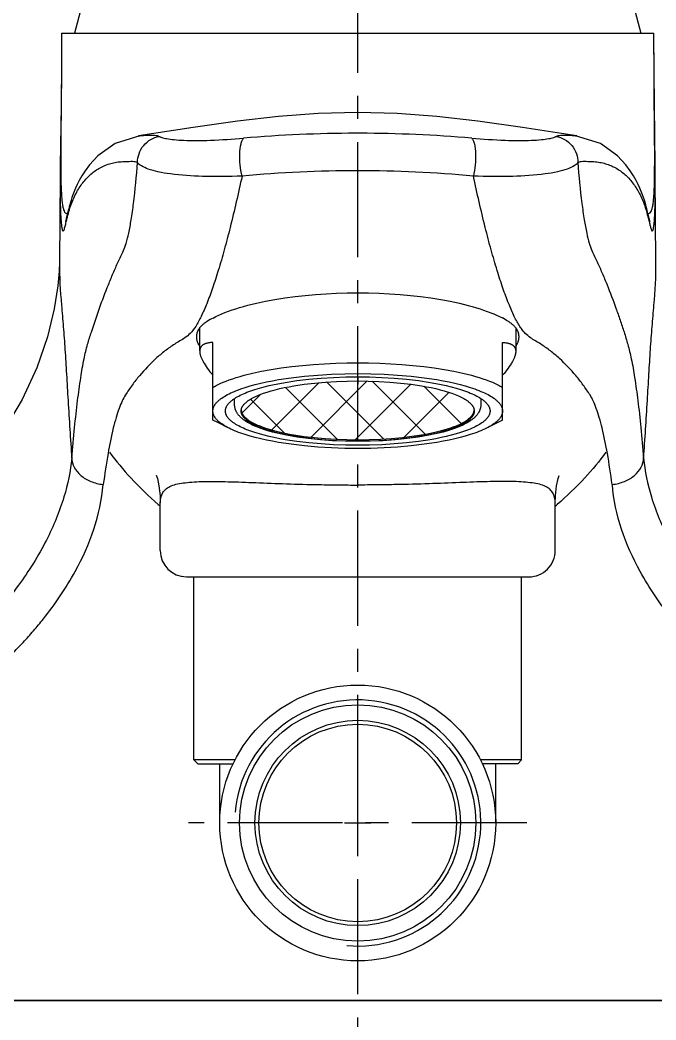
# Model space of a CAD drawing. Extents: x 7586 to 8180, y -5808 to -5388.
# Drawn here: x 7975 to 8023.3, y -5635.5 to -5559.5 of the extents above; entities that cross this region are included whole.
import ezdxf

# ---------------------------------------------------------------- set-up
doc = ezdxf.new("R2010")
doc.units = 0
doc.header["$LTSCALE"] = 7
doc.header["$MEASUREMENT"] = 0
doc.linetypes.add('CENTER', pattern=[2, 1.25, -0.25, 0.25, -0.25])
doc.layers.get('0').update_dxf_attribs({"color": 2, "linetype": 'CONTINUOUS'})
for name, color, linetype in [('08_ALL_FEATURES', 7, 'CONTINUOUS'), ('CL', 1, 'CENTER'), ('D', 2, 'CONTINUOUS'), ('DIM', 2, 'CONTINUOUS'), ('DWG', 7, 'CONTINUOUS'), ('DWG2', 2, 'CONTINUOUS'), ('Make2D 표시선', 7, 'CONTINUOUS')]:
    doc.layers.add(name, color=color, linetype=linetype)

msp = doc.modelspace()

# ---------------------------------------------------------------- linework, layer by layer
at = {"color": 7, "linetype": 'Continuous'}
msp.add_line((7960.099, -5633.99), (8068.633, -5633.99), dxfattribs=at)
at = {"layer": '08_ALL_FEATURES', "color": 7, "linetype": 'Continuous'}
for p, q in [((7978.098, -5560.49), (8023.098, -5560.49)), ((8023.189, -5570.547), (8023.128, -5565.977)), ((7985.117, -5568.111), (7983.96, -5568.297)), ((7983.96, -5568.297), (7984.056, -5568.282)), ((8019.028, -5568.883), (8017.14, -5568.282)), ((8017.14, -5568.282), (8017.236, -5568.297)), ((7978.007, -5570.543), (7978.001, -5571.34)), ((8023.196, -5571.358), (8023.189, -5570.547)), ((7978, -5571.357), (7977.946, -5577.893)), ((7978.001, -5571.34), (7978, -5571.358)), ((8023.143, -5571.359), (8023.143, -5571.334)), ((8023.25, -5577.897), (8023.196, -5571.356)), ((8022.638, -5574.193), (8022.58, -5573.955)), ((8022.732, -5574.578), (8022.638, -5574.193)), ((8074.541, -5633.99), (7926.655, -5633.99))]:
    msp.add_line(p, q, dxfattribs=at)
for points in [[(7978.098, -5560.49), (7978.093, -5563.426), (7978.069, -5565.975), (7978.007, -5570.543)], [(8023.128, -5565.977), (8023.104, -5563.427), (8023.098, -5560.49)], [(8000.598, -5566.522), (7997.597, -5566.604), (7994.58, -5566.834), (7991.478, -5567.186), (7988.093, -5567.654), (7985.117, -5568.111)], [(8017.236, -5568.297), (8016.079, -5568.111), (8013.103, -5567.654), (8009.718, -5567.186), (8006.616, -5566.834), (8003.599, -5566.604), (8000.598, -5566.522)], [(7984.056, -5568.282), (7982.169, -5568.884), (7980.861, -5569.813), (7980.24, -5570.488), (7979.898, -5570.95), (7979.65, -5571.338), (7979.453, -5571.681), (7979.293, -5571.997), (7979.166, -5572.276), (7979.06, -5572.531), (7978.971, -5572.766), (7978.895, -5572.983), (7978.83, -5573.183), (7978.776, -5573.364), (7978.728, -5573.531), (7978.687, -5573.683), (7978.65, -5573.824), (7978.617, -5573.955), (7978.586, -5574.078), (7978.464, -5574.578)], [(8022.58, -5573.955), (8022.546, -5573.824), (8022.509, -5573.684), (8022.468, -5573.531), (8022.421, -5573.364), (8022.366, -5573.183), (8022.301, -5572.983), (8022.225, -5572.766), (8022.136, -5572.531), (8022.03, -5572.276), (8021.903, -5571.998), (8021.743, -5571.681), (8021.547, -5571.338), (8021.298, -5570.95), (8020.957, -5570.488), (8020.335, -5569.813), (8019.028, -5568.883)], [(7978.464, -5574.578), (7978.448, -5574.642), (7978.434, -5574.696), (7978.421, -5574.741), (7978.408, -5574.783), (7978.407, -5574.787)], [(8022.787, -5574.78), (8022.789, -5574.787), (8022.788, -5574.783), (8022.776, -5574.741), (8022.763, -5574.696), (8022.748, -5574.642), (8022.732, -5574.578)], [(7977.946, -5577.897), (7977.922, -5578.581), (7977.825, -5579.689), (7977.549, -5581.435), (7977.033, -5583.567), (7976.225, -5585.923), (7975.117, -5588.326), (7973.745, -5590.623), (7972.296, -5592.554)]]:
    msp.add_lwpolyline(points, dxfattribs=at)
for centre, radius, start, end in [((8000.588, -5669.255), 101.159, 90.09657, 94.907), ((8000.596, -5659.124), 91.028, 89.88445, 90.11555), ((8000.613, -5669.155), 101.059, 85.09061, 89.90581), ((8000.614, -5665.964), 95.021, 90.00959, 95.31389), ((8000.638, -5664.769), 93.825, 84.6523, 90.02427), ((8030.326, -5570.565), 52.279, 180.59686, 181.47057), ((7977.781, -5570.707), 45.367, 358.56496, 359.17681), ((7958.614, -5570.412), 64.536, 359.18136, 359.4942)]:
    msp.add_arc(centre, radius, start, end, dxfattribs=at)
for points, knots in [([(7978.098, -5560.49), (7978.099, -5561.484), (7978.1, -5563.43), (7978.075, -5566.24), (7978.048, -5568.785), (7978.042, -5570.38), (7978.05, -5571.11)], [0, 0, 0, 0, 0.280799, 0.549615, 0.793784, 1, 1, 1, 1]), ([(8023.147, -5570.981), (8023.162, -5569.4), (8023.108, -5565.903), (8023.097, -5562.406), (8023.098, -5560.49)], [0, 0, 0, 0, 0.452243, 1, 1, 1, 1]), ([(7983.879, -5570.313), (7983.878, -5570.088), (7983.957, -5569.618), (7984.311, -5568.992), (7984.862, -5568.53), (7985.309, -5568.369), (7985.53, -5568.329)], [0, 0, 0, 0, 0.242345, 0.500518, 0.758377, 1, 1, 1, 1]), ([(7984.056, -5568.282), (7984.174, -5568.266), (7984.417, -5568.241), (7984.789, -5568.229), (7985.106, -5568.244), (7985.357, -5568.258), (7985.483, -5568.293), (7985.53, -5568.329)], [0, 0, 0, 0, 0.241296, 0.490636, 0.749198, 0.88035, 1, 1, 1, 1]), ([(7985.53, -5568.329), (7985.55, -5568.346), (7985.612, -5568.378), (7985.795, -5568.444), (7986.146, -5568.521), (7986.709, -5568.594), (7987.458, -5568.64), (7988.38, -5568.653), (7989.893, -5568.62), (7991.094, -5568.536), (7991.935, -5568.467)], [0, 0, 0, 0, 0.012525, 0.031747, 0.090794, 0.17886, 0.295933, 0.439866, 0.607686, 1, 1, 1, 1]), ([(7991.814, -5571.352), (7991.746, -5571.074), (7991.656, -5570.501), (7991.629, -5569.68), (7991.692, -5569.05), (7991.81, -5568.662), (7991.889, -5568.518), (7991.935, -5568.467)], [0, 0, 0, 0, 0.291277, 0.587469, 0.836215, 0.929981, 1, 1, 1, 1]), ([(8009.262, -5568.467), (8010.102, -5568.537), (8011.303, -5568.62), (8012.816, -5568.653), (8013.738, -5568.64), (8014.487, -5568.594), (8015.05, -5568.521), (8015.401, -5568.444), (8015.585, -5568.378), (8015.646, -5568.347), (8015.667, -5568.329)], [0, 0, 0, 0, 0.392286, 0.560114, 0.704047, 0.821129, 0.909195, 0.968257, 0.987515, 1, 1, 1, 1]), ([(8009.262, -5568.467), (8009.308, -5568.518), (8009.386, -5568.662), (8009.504, -5569.05), (8009.567, -5569.679), (8009.54, -5570.501), (8009.45, -5571.073), (8009.382, -5571.352)], [0, 0, 0, 0, 0.069994, 0.163687, 0.412321, 0.708582, 1, 1, 1, 1]), ([(8015.667, -5568.329), (8015.714, -5568.293), (8015.84, -5568.258), (8016.09, -5568.244), (8016.408, -5568.229), (8016.779, -5568.241), (8017.022, -5568.266), (8017.14, -5568.282)], [0, 0, 0, 0, 0.119649, 0.2508, 0.509362, 0.758703, 1, 1, 1, 1]), ([(8015.667, -5568.329), (8015.888, -5568.369), (8016.334, -5568.53), (8016.886, -5568.992), (8017.24, -5569.618), (8017.318, -5570.088), (8017.317, -5570.313)], [0, 0, 0, 0, 0.241623, 0.499481, 0.757655, 1, 1, 1, 1]), ([(7978.518, -5574.6), (7978.61, -5574.229), (7978.796, -5573.52), (7979.23, -5572.56), (7979.768, -5571.759), (7980.393, -5571.108), (7981.004, -5570.708), (7981.534, -5570.482), (7981.956, -5570.352), (7982.403, -5570.264), (7982.792, -5570.243), (7983.113, -5570.234), (7983.363, -5570.221), (7983.623, -5570.228), (7983.796, -5570.276), (7983.879, -5570.313)], [0, 0, 0, 0, 0.148845, 0.284933, 0.408348, 0.523204, 0.63424, 0.690152, 0.747268, 0.806053, 0.867136, 0.898807, 0.931271, 0.964561, 1, 1, 1, 1]), ([(7978.883, -5592.775), (7978.949, -5591.996), (7979.082, -5590.537), (7979.308, -5588.499), (7979.544, -5586.762), (7979.787, -5585.331), (7980.06, -5584.175), (7980.47, -5582.896), (7980.974, -5581.382), (7981.544, -5579.896), (7981.965, -5578.869), (7982.218, -5578.292), (7982.409, -5577.865), (7982.608, -5577.44), (7982.832, -5576.981), (7983.041, -5576.394), (7983.232, -5575.609), (7983.416, -5574.597), (7983.667, -5572.809), (7983.801, -5571.353), (7983.879, -5570.313)], [0, 0, 0, 0, 0.101279, 0.189695, 0.265453, 0.32816, 0.377576, 0.419168, 0.501863, 0.58417, 0.625248, 0.645508, 0.665753, 0.685763, 0.706324, 0.731807, 0.766324, 0.810804, 0.864912, 1, 1, 1, 1]), ([(7991.814, -5571.352), (7990.815, -5571.387), (7988.999, -5571.409), (7986.862, -5571.279), (7985.487, -5571.05), (7984.743, -5570.849), (7984.214, -5570.623), (7983.95, -5570.421), (7983.879, -5570.313)], [0, 0, 0, 0, 0.368567, 0.669372, 0.787535, 0.881975, 0.952229, 1, 1, 1, 1]), ([(8017.317, -5570.313), (8017.246, -5570.421), (8016.982, -5570.623), (8016.453, -5570.849), (8015.709, -5571.05), (8014.335, -5571.279), (8012.198, -5571.409), (8010.382, -5571.388), (8009.382, -5571.352)], [0, 0, 0, 0, 0.047775, 0.118026, 0.212467, 0.330628, 0.631429, 1, 1, 1, 1]), ([(8017.317, -5570.313), (8017.398, -5570.276), (8017.567, -5570.229), (8017.822, -5570.22), (8018.067, -5570.233), (8018.381, -5570.242), (8018.763, -5570.261), (8019.202, -5570.342), (8019.617, -5570.466), (8020.138, -5570.68), (8020.741, -5571.059), (8021.363, -5571.678), (8021.897, -5572.444), (8022.34, -5573.359), (8022.535, -5574.038), (8022.627, -5574.394)], [0, 0, 0, 0, 0.035679, 0.069188, 0.101869, 0.133772, 0.19534, 0.254593, 0.312166, 0.368483, 0.480056, 0.594814, 0.717794, 0.852549, 1, 1, 1, 1]), ([(8017.317, -5570.313), (8017.39, -5571.353), (8017.532, -5572.809), (8017.78, -5574.599), (8017.964, -5575.611), (8018.155, -5576.393), (8018.37, -5576.978), (8018.587, -5577.443), (8018.853, -5578.012), (8019.174, -5578.727), (8019.653, -5579.897), (8020.108, -5581.085), (8020.524, -5582.287), (8020.829, -5583.2), (8021.131, -5584.176), (8021.411, -5585.333), (8021.652, -5586.762), (8021.889, -5588.5), (8022.114, -5590.538), (8022.247, -5591.997), (8022.314, -5592.775)], [0, 0, 0, 0, 0.135008, 0.189328, 0.233943, 0.268137, 0.293402, 0.314463, 0.334542, 0.374796, 0.415879, 0.498145, 0.539512, 0.58054, 0.622773, 0.671808, 0.734464, 0.810294, 0.898901, 1, 1, 1, 1]), ([(7978, -5571.358), (7977.999, -5571.656), (7977.997, -5572.219), (7978.002, -5573.009), (7978.015, -5573.691), (7978.035, -5574.262), (7978.063, -5574.723), (7978.093, -5575.037), (7978.121, -5575.234), (7978.14, -5575.341), (7978.163, -5575.424), (7978.181, -5575.484), (7978.232, -5575.546), (7978.294, -5575.466), (7978.323, -5575.372), (7978.364, -5575.23), (7978.401, -5575.074), (7978.453, -5574.862), (7978.492, -5574.704), (7978.518, -5574.6)], [0, 0, 0, 0, 0.172842, 0.325749, 0.457684, 0.567981, 0.656813, 0.724592, 0.750746, 0.771846, 0.787998, 0.799441, 0.811036, 0.822678, 0.844376, 0.8735, 0.905811, 0.937813, 1, 1, 1, 1]), ([(7991.814, -5571.352), (7991.533, -5572.654), (7991.104, -5574.53), (7990.482, -5576.912), (7990.037, -5578.457), (7989.597, -5579.819), (7989.167, -5580.989), (7988.744, -5581.955), (7988.345, -5582.721), (7987.933, -5583.278), (7987.501, -5583.626), (7987.092, -5583.876), (7986.701, -5584.107), (7986.324, -5584.362), (7985.838, -5584.72), (7985.037, -5585.401), (7984.206, -5586.271), (7983.556, -5587.097), (7983.213, -5587.596), (7982.938, -5587.986), (7982.69, -5588.457), (7982.457, -5589.03), (7982.236, -5589.718), (7981.936, -5590.854), (7981.598, -5592.553), (7981.385, -5593.992), (7981.279, -5594.782)], [0, 0, 0, 0, 0.15047, 0.217381, 0.278056, 0.33205, 0.379033, 0.418765, 0.451177, 0.476496, 0.496299, 0.513362, 0.530641, 0.547657, 0.564771, 0.598706, 0.666276, 0.700271, 0.717377, 0.734676, 0.754109, 0.77732, 0.804488, 0.835662, 0.909995, 1, 1, 1, 1]), ([(8019.918, -5594.782), (8019.811, -5593.992), (8019.599, -5592.553), (8019.26, -5590.854), (8018.96, -5589.718), (8018.739, -5589.03), (8018.507, -5588.457), (8018.258, -5587.986), (8017.983, -5587.596), (8017.64, -5587.097), (8016.991, -5586.27), (8016.158, -5585.401), (8015.359, -5584.719), (8014.872, -5584.363), (8014.496, -5584.105), (8014.103, -5583.877), (8013.696, -5583.624), (8013.356, -5583.353), (8013.09, -5583.052), (8012.89, -5582.752), (8012.69, -5582.399), (8012.395, -5581.832), (8012.03, -5580.988), (8011.598, -5579.819), (8011.16, -5578.456), (8010.714, -5576.912), (8010.091, -5574.53), (8009.663, -5572.654), (8009.382, -5571.352)], [0, 0, 0, 0, 0.090004, 0.164334, 0.195506, 0.222677, 0.245877, 0.265316, 0.282614, 0.299722, 0.333709, 0.401282, 0.43523, 0.452328, 0.469337, 0.486668, 0.503658, 0.523516, 0.535397, 0.548878, 0.564154, 0.581275, 0.621008, 0.667989, 0.721979, 0.782641, 0.849546, 1, 1, 1, 1]), ([(8022.754, -5574.907), (8022.776, -5575), (8022.809, -5575.136), (8022.856, -5575.308), (8022.894, -5575.415), (8022.919, -5575.49), (8022.98, -5575.545), (8023.033, -5575.454), (8023.056, -5575.337), (8023.095, -5575.122), (8023.123, -5574.836), (8023.15, -5574.463), (8023.181, -5573.797), (8023.2, -5572.752), (8023.199, -5571.859), (8023.196, -5571.358)], [0, 0, 0, 0, 0.059042, 0.086175, 0.109987, 0.127899, 0.137656, 0.149801, 0.17681, 0.22002, 0.279585, 0.355906, 0.449694, 0.690845, 1, 1, 1, 1]), ([(7978.065, -5571.907), (7978.074, -5572.249), (7978.092, -5572.726), (7978.144, -5573.31), (7978.191, -5573.636), (7978.251, -5573.887), (7978.324, -5574.066), (7978.426, -5574.182), (7978.516, -5574.2), (7978.556, -5574.197)], [0, 0, 0, 0, 0.417711, 0.581994, 0.715741, 0.819448, 0.895693, 0.950978, 1, 1, 1, 1]), ([(8022.64, -5574.197), (8022.68, -5574.2), (8022.772, -5574.181), (8022.875, -5574.062), (8022.949, -5573.878), (8023.008, -5573.62), (8023.055, -5573.285), (8023.107, -5572.684), (8023.125, -5572.194), (8023.133, -5571.843)], [0, 0, 0, 0, 0.048421, 0.103342, 0.179506, 0.283331, 0.417307, 0.581857, 1, 1, 1, 1]), ([(8022.627, -5574.394), (8022.637, -5574.436), (8022.681, -5574.607), (8022.722, -5574.778), (8022.754, -5574.907)], [0, 0, 0, 0, 0.245655, 1, 1, 1, 1]), ([(7977.946, -5577.897), (7977.935, -5578.983), (7978.049, -5580.618), (7978.248, -5582.823), (7978.372, -5584.571), (7978.486, -5586.44), (7978.646, -5589.191), (7978.782, -5591.318), (7978.883, -5592.775)], [0, 0, 0, 0, 0.218571, 0.329152, 0.44555, 0.571191, 0.705978, 1, 1, 1, 1]), ([(8022.314, -5592.775), (8022.415, -5591.318), (8022.551, -5589.191), (8022.71, -5586.44), (8022.824, -5584.571), (8022.948, -5582.823), (8023.148, -5580.618), (8023.261, -5578.983), (8023.25, -5577.897)], [0, 0, 0, 0, 0.294025, 0.428815, 0.554456, 0.67085, 0.781442, 1, 1, 1, 1]), ([(7978.883, -5592.775), (7978.793, -5593.773), (7978.335, -5595.923), (7976.975, -5599.196), (7974.84, -5602.617), (7971.938, -5605.987), (7968.335, -5609.103), (7964.857, -5611.316), (7961.829, -5612.789), (7958.636, -5614.002), (7956.126, -5614.6), (7954.433, -5614.858)], [0, 0, 0, 0, 0.08572, 0.186607, 0.301904, 0.429269, 0.56568, 0.708045, 0.780585, 0.853458, 1, 1, 1, 1]), ([(7978.883, -5592.775), (7978.892, -5593.013), (7979.041, -5593.515), (7979.564, -5594.14), (7980.333, -5594.598), (7980.94, -5594.743), (7981.258, -5594.774)], [0, 0, 0, 0, 0.212831, 0.450314, 0.714008, 1, 1, 1, 1]), ([(8019.938, -5594.774), (8020.256, -5594.743), (8020.864, -5594.598), (8021.632, -5594.14), (8022.155, -5593.515), (8022.304, -5593.013), (8022.314, -5592.775)], [0, 0, 0, 0, 0.285964, 0.549649, 0.787145, 1, 1, 1, 1]), ([(8022.314, -5592.775), (8022.403, -5593.773), (8022.861, -5595.923), (8024.222, -5599.196), (8026.357, -5602.617), (8029.258, -5605.987), (8032.861, -5609.103), (8036.339, -5611.316), (8039.367, -5612.789), (8042.56, -5614.002), (8045.07, -5614.6), (8046.764, -5614.858)], [0, 0, 0, 0, 0.08572, 0.186607, 0.301904, 0.429269, 0.56568, 0.708045, 0.780585, 0.853458, 1, 1, 1, 1]), ([(7954.72, -5618.124), (7955.174, -5618.064), (7955.854, -5617.958), (7956.757, -5617.795), (7957.426, -5617.642), (7958.09, -5617.468), (7958.754, -5617.3), (7959.415, -5617.122), (7959.951, -5616.927), (7960.377, -5616.769), (7960.809, -5616.626), (7961.345, -5616.438), (7961.866, -5616.21), (7962.268, -5616.004), (7962.567, -5615.838), (7962.879, -5615.708), (7963.194, -5615.561), (7963.395, -5615.276), (7963.7, -5615.114), (7964.007, -5614.973), (7964.317, -5614.835), (7964.624, -5614.69), (7964.911, -5614.51), (7965.201, -5614.337), (7965.502, -5614.184), (7965.805, -5614.036), (7966.093, -5613.862), (7966.379, -5613.686), (7966.762, -5613.456), (7967.147, -5613.231), (7967.528, -5613.001), (7967.897, -5612.755), (7968.356, -5612.448), (7968.916, -5612.095), (7969.456, -5611.719), (7969.979, -5611.325), (7970.511, -5610.949), (7971.034, -5610.566), (7971.448, -5610.224), (7971.775, -5609.948), (7972.106, -5609.681), (7972.677, -5609.214), (7973.442, -5608.505), (7974.35, -5607.664), (7975.181, -5606.779), (7975.985, -5605.903), (7977.404, -5604.178), (7979.749, -5600.756), (7981.091, -5597.082), (7981.258, -5594.774)], [0, 0, 0, 0, 0.036726, 0.055067, 0.073377, 0.091671, 0.109956, 0.128215, 0.146433, 0.155536, 0.164642, 0.182833, 0.200985, 0.210026, 0.219066, 0.22823, 0.237237, 0.246267, 0.255308, 0.264383, 0.273428, 0.282466, 0.291485, 0.300499, 0.309505, 0.318495, 0.327465, 0.336426, 0.345371, 0.363219, 0.372116, 0.380994, 0.398707, 0.416346, 0.433897, 0.451368, 0.468754, 0.486036, 0.503205, 0.511754, 0.520279, 0.537238, 0.570772, 0.603772, 0.636167, 0.667924, 0.698952, 0.814847, 1, 1, 1, 1]), ([(8046.477, -5618.124), (8046.022, -5618.064), (8045.342, -5617.958), (8044.439, -5617.795), (8043.77, -5617.642), (8043.107, -5617.468), (8042.443, -5617.3), (8041.781, -5617.122), (8041.246, -5616.927), (8040.819, -5616.769), (8040.387, -5616.626), (8039.851, -5616.438), (8039.331, -5616.21), (8038.928, -5616.004), (8038.63, -5615.838), (8038.317, -5615.708), (8038.002, -5615.561), (8037.801, -5615.276), (8037.496, -5615.114), (8037.189, -5614.973), (8036.879, -5614.835), (8036.572, -5614.69), (8036.286, -5614.51), (8035.996, -5614.337), (8035.695, -5614.184), (8035.392, -5614.036), (8035.103, -5613.862), (8034.817, -5613.686), (8034.434, -5613.456), (8034.049, -5613.231), (8033.668, -5613.001), (8033.299, -5612.755), (8032.84, -5612.448), (8032.281, -5612.095), (8031.741, -5611.719), (8031.217, -5611.325), (8030.685, -5610.949), (8030.162, -5610.566), (8029.749, -5610.224), (8029.421, -5609.948), (8029.091, -5609.681), (8028.519, -5609.214), (8027.754, -5608.505), (8026.847, -5607.664), (8026.015, -5606.779), (8025.211, -5605.903), (8023.792, -5604.178), (8021.447, -5600.756), (8020.106, -5597.082), (8019.938, -5594.774)], [0, 0, 0, 0, 0.036726, 0.055067, 0.073377, 0.091671, 0.109956, 0.128215, 0.146433, 0.155536, 0.164642, 0.182833, 0.200985, 0.210026, 0.219066, 0.22823, 0.237237, 0.246267, 0.255308, 0.264383, 0.273428, 0.282466, 0.291485, 0.300499, 0.309505, 0.318495, 0.327465, 0.336426, 0.345371, 0.363219, 0.372116, 0.380994, 0.398707, 0.416346, 0.433897, 0.451368, 0.468754, 0.486036, 0.503205, 0.511754, 0.520279, 0.537238, 0.570772, 0.603772, 0.636167, 0.667924, 0.698952, 0.814847, 1, 1, 1, 1])]:
    msp.add_open_spline(points, degree=3, knots=knots, dxfattribs=at)
for points in [[(7981.258, -5594.774), (7981.265, -5594.771), (7981.272, -5594.782), (7981.279, -5594.782)], [(8019.917, -5594.782), (8019.925, -5594.781), (8019.931, -5594.773), (8019.938, -5594.774)]]:
    msp.add_open_spline(points, degree=3, dxfattribs=at)
at = {"layer": 'CL'}
for p, q in [((8000.598, -5773.509), (8000.598, -5522.118)), ((8000.598, -5621.492), (8000.598, -5619.492)), ((8013.448, -5620.492), (7987.748, -5620.492)), ((7999.598, -5620.492), (8001.598, -5620.492))]:
    msp.add_line(p, q, dxfattribs=at)
at = {"layer": 'D'}
for p, q in [((7997.055, -5591.187), (8001.327, -5586.915)), ((7994.07, -5590.637), (7997.668, -5587.039)), ((7999.048, -5591.345), (7995.105, -5587.402)), ((8002.561, -5591.322), (7998.23, -5586.991)), ((8000.398, -5591.379), (8004.62, -5587.158)), ((8005.731, -5590.957), (8001.701, -5586.927)), ((8008.455, -5590.145), (8005.622, -5587.313)), ((7991.81, -5589.361), (7993.249, -5587.922)), ((7995.041, -5590.873), (7992.463, -5588.296)), ((8004.123, -5591.191), (8007.537, -5587.776)), ((7991.285, -5615.692), (7988.148, -5615.692)), ((8013.048, -5615.692), (8009.911, -5615.692))]:
    msp.add_line(p, q, dxfattribs=at)
msp.add_arc((8000.598, -5620.492), 9.35, 265, 175, dxfattribs=at)
at = {"layer": 'DIM'}
for points in [[(8000.599, -5586.907), (8001.394, -5586.916), (8002.209, -5586.945), (8003.034, -5586.995), (8003.856, -5587.068), (8004.663, -5587.163), (8005.441, -5587.28), (8005.815, -5587.347), (8006.176, -5587.419), (8006.524, -5587.496), (8006.856, -5587.578), (8007.172, -5587.664), (8007.469, -5587.754), (8007.747, -5587.847), (8007.879, -5587.895), (8008.006, -5587.944), (8008.127, -5587.993), (8008.243, -5588.043), (8008.354, -5588.094), (8008.46, -5588.145), (8008.56, -5588.197), (8008.654, -5588.249), (8008.743, -5588.301), (8008.827, -5588.354), (8008.905, -5588.407), (8008.942, -5588.434), (8008.978, -5588.46), (8009.012, -5588.487), (8009.045, -5588.514), (8009.076, -5588.54), (8009.107, -5588.567), (8009.135, -5588.594), (8009.163, -5588.62), (8009.189, -5588.647), (8009.214, -5588.674), (8009.238, -5588.701), (8009.26, -5588.727), (8009.281, -5588.754), (8009.3, -5588.78), (8009.319, -5588.807), (8009.336, -5588.834), (8009.352, -5588.86), (8009.366, -5588.886), (8009.38, -5588.913), (8009.392, -5588.939), (8009.403, -5588.965), (8009.412, -5588.991), (8009.421, -5589.018), (8009.428, -5589.043), (8009.434, -5589.069), (8009.439, -5589.095), (8009.443, -5589.121), (8009.446, -5589.146), (8009.448, -5589.172), (8009.448, -5589.197), (8009.448, -5589.223), (8009.446, -5589.248), (8009.443, -5589.274), (8009.439, -5589.299), (8009.434, -5589.325), (8009.428, -5589.351), (8009.421, -5589.377), (8009.412, -5589.403), (8009.403, -5589.429), (8009.392, -5589.455), (8009.38, -5589.482), (8009.366, -5589.508), (8009.352, -5589.534), (8009.336, -5589.561), (8009.319, -5589.587), (8009.3, -5589.614), (8009.281, -5589.641), (8009.26, -5589.667), (8009.238, -5589.694), (8009.214, -5589.721), (8009.189, -5589.747), (8009.163, -5589.774), (8009.135, -5589.801), (8009.107, -5589.827), (8009.076, -5589.854), (8009.045, -5589.881), (8009.012, -5589.908), (8008.978, -5589.934), (8008.942, -5589.961), (8008.905, -5589.987), (8008.827, -5590.04), (8008.743, -5590.093), (8008.654, -5590.146), (8008.56, -5590.198), (8008.46, -5590.249), (8008.354, -5590.3), (8008.243, -5590.351), (8008.127, -5590.401), (8008.006, -5590.451), (8007.879, -5590.499), (8007.747, -5590.547), (8007.469, -5590.641), (8007.172, -5590.731), (8006.856, -5590.817), (8006.524, -5590.898), (8006.176, -5590.975), (8005.815, -5591.047), (8005.441, -5591.114), (8004.663, -5591.232), (8003.856, -5591.327), (8003.034, -5591.399), (8002.209, -5591.449), (8001.394, -5591.478), (8000.599, -5591.488), (7999.803, -5591.478), (7998.988, -5591.449), (7998.164, -5591.399), (7997.341, -5591.327), (7996.534, -5591.232), (7995.756, -5591.114), (7995.382, -5591.047), (7995.021, -5590.975), (7994.673, -5590.898), (7994.341, -5590.817), (7994.026, -5590.731), (7993.728, -5590.641), (7993.45, -5590.547), (7993.318, -5590.499), (7993.191, -5590.451), (7993.07, -5590.401), (7992.954, -5590.351), (7992.843, -5590.3), (7992.738, -5590.249), (7992.638, -5590.198), (7992.543, -5590.146), (7992.454, -5590.093), (7992.37, -5590.04), (7992.292, -5589.987), (7992.255, -5589.961), (7992.22, -5589.934), (7992.185, -5589.908), (7992.152, -5589.881), (7992.121, -5589.854), (7992.091, -5589.827), (7992.062, -5589.801), (7992.034, -5589.774), (7992.008, -5589.747), (7991.983, -5589.721), (7991.96, -5589.694), (7991.937, -5589.667), (7991.916, -5589.641), (7991.897, -5589.614), (7991.878, -5589.587), (7991.861, -5589.561), (7991.845, -5589.534), (7991.831, -5589.508), (7991.817, -5589.482), (7991.805, -5589.455), (7991.794, -5589.429), (7991.785, -5589.403), (7991.776, -5589.377), (7991.769, -5589.351), (7991.763, -5589.325), (7991.758, -5589.299), (7991.754, -5589.274), (7991.751, -5589.248), (7991.749, -5589.223), (7991.749, -5589.197), (7991.749, -5589.172), (7991.751, -5589.146), (7991.754, -5589.121), (7991.758, -5589.095), (7991.763, -5589.069), (7991.769, -5589.043), (7991.776, -5589.018), (7991.785, -5588.991), (7991.794, -5588.965), (7991.805, -5588.939), (7991.817, -5588.913), (7991.831, -5588.886), (7991.845, -5588.86), (7991.861, -5588.834), (7991.878, -5588.807), (7991.897, -5588.78), (7991.916, -5588.754), (7991.937, -5588.727), (7991.96, -5588.701), (7991.983, -5588.674), (7992.008, -5588.647), (7992.034, -5588.62), (7992.062, -5588.594), (7992.091, -5588.567), (7992.121, -5588.54), (7992.152, -5588.514), (7992.185, -5588.487), (7992.22, -5588.46), (7992.255, -5588.434), (7992.292, -5588.407), (7992.37, -5588.354), (7992.454, -5588.301), (7992.543, -5588.249), (7992.638, -5588.197), (7992.738, -5588.145), (7992.843, -5588.094), (7992.954, -5588.043), (7993.07, -5587.993), (7993.191, -5587.944), (7993.318, -5587.895), (7993.45, -5587.847), (7993.728, -5587.754), (7994.026, -5587.664), (7994.341, -5587.578), (7994.673, -5587.496), (7995.021, -5587.419), (7995.382, -5587.347), (7995.756, -5587.28), (7996.534, -5587.163), (7997.341, -5587.068), (7998.164, -5586.995), (7998.988, -5586.945), (7999.803, -5586.916), (8000.599, -5586.907)], [(7991.751, -5589.144), (7991.753, -5589.158), (7991.754, -5589.172), (7991.757, -5589.186), (7991.759, -5589.2), (7991.762, -5589.214), (7991.765, -5589.228), (7991.768, -5589.242), (7991.772, -5589.255), (7991.776, -5589.269), (7991.78, -5589.282), (7991.784, -5589.296), (7991.789, -5589.309), (7991.794, -5589.322), (7991.799, -5589.336), (7991.805, -5589.349), (7991.811, -5589.362), (7991.818, -5589.376), (7991.825, -5589.391), (7991.833, -5589.406), (7991.841, -5589.42), (7991.849, -5589.434), (7991.857, -5589.449), (7991.866, -5589.463), (7991.875, -5589.476), (7991.893, -5589.504), (7991.913, -5589.53), (7991.933, -5589.556), (7991.954, -5589.582), (7991.98, -5589.611), (7992.007, -5589.64), (7992.034, -5589.668), (7992.062, -5589.695), (7992.091, -5589.722), (7992.121, -5589.748), (7992.151, -5589.774), (7992.181, -5589.798), (7992.218, -5589.827), (7992.255, -5589.855), (7992.293, -5589.882), (7992.332, -5589.909), (7992.41, -5589.96), (7992.489, -5590.008), (7992.584, -5590.062), (7992.68, -5590.114), (7992.777, -5590.163), (7992.876, -5590.21), (7992.989, -5590.261), (7993.104, -5590.309), (7993.336, -5590.4), (7993.598, -5590.493), (7993.863, -5590.577), (7994.131, -5590.655), (7994.399, -5590.726), (7994.735, -5590.807), (7995.073, -5590.88), (7995.412, -5590.947), (7995.752, -5591.008), (7996.52, -5591.124), (7997.291, -5591.216), (7998.124, -5591.29), (7998.958, -5591.342), (7999.779, -5591.372), (8000.601, -5591.382), (8001.464, -5591.371), (8002.327, -5591.337), (8003.158, -5591.284), (8003.987, -5591.207), (8004.717, -5591.118), (8005.444, -5591.008), (8005.784, -5590.947), (8006.123, -5590.881), (8006.46, -5590.807), (8006.796, -5590.726), (8007.065, -5590.655), (8007.332, -5590.578), (8007.597, -5590.493), (8007.859, -5590.401), (8008.091, -5590.31), (8008.206, -5590.261), (8008.32, -5590.21), (8008.418, -5590.164), (8008.515, -5590.115), (8008.611, -5590.063), (8008.706, -5590.009), (8008.786, -5589.961), (8008.864, -5589.91), (8008.902, -5589.883), (8008.94, -5589.856), (8008.978, -5589.828), (8009.015, -5589.799), (8009.045, -5589.775), (8009.075, -5589.749), (8009.105, -5589.723), (8009.134, -5589.697), (8009.162, -5589.669), (8009.189, -5589.641), (8009.216, -5589.612), (8009.242, -5589.583), (8009.263, -5589.557), (8009.283, -5589.532), (8009.302, -5589.505), (8009.321, -5589.478), (8009.339, -5589.45), (8009.347, -5589.436), (8009.355, -5589.422), (8009.363, -5589.408), (8009.371, -5589.393), (8009.378, -5589.379), (8009.385, -5589.364), (8009.391, -5589.351), (8009.397, -5589.338), (8009.402, -5589.325), (8009.407, -5589.312), (8009.412, -5589.299), (8009.416, -5589.286), (8009.42, -5589.272), (8009.424, -5589.259), (8009.428, -5589.245), (8009.432, -5589.232), (8009.435, -5589.218), (8009.437, -5589.204), (8009.44, -5589.19), (8009.442, -5589.176), (8009.444, -5589.162), (8009.445, -5589.148)]]:
    msp.add_lwpolyline(points, dxfattribs=at)
at = {"layer": 'DWG'}
for p, q in [((7979.634, -5558.49), (7979.098, -5560.49)), ((8021.562, -5558.49), (8022.098, -5560.49)), ((7985.598, -5596.196), (7985.598, -5596.188)), ((7985.598, -5599.792), (7985.598, -5596.2)), ((8015.598, -5599.792), (8015.598, -5596.188)), ((7987.598, -5601.792), (8013.598, -5601.792)), ((7990.12, -5620.492), (7990.12, -5615.992)), ((8011.075, -5620.492), (8011.075, -5615.992))]:
    msp.add_line(p, q, dxfattribs=at)
at = {"layer": 'DWG', "color": 0}
msp.add_line((7979.098, -5560.49), (8022.098, -5560.49), dxfattribs=at)
at = {"layer": 'DWG'}
for points in [[(7985.292, -5594.058), (7985.294, -5594.064), (7985.382, -5594.326), (7985.504, -5594.882), (7985.584, -5595.647), (7985.598, -5596.184)], [(8015.598, -5596.184), (8015.613, -5595.647), (8015.693, -5594.882), (8015.814, -5594.326), (8015.89, -5594.094)]]:
    msp.add_lwpolyline(points, dxfattribs=at)
for radius in [10.477, 8.978, 7.5]:
    msp.add_circle((8000.598, -5620.492), radius, dxfattribs=at)
for centre, radius, start, end in [((8004.775, -5574.167), 29.384, 228.8838, 229.18514), ((7996.421, -5574.167), 29.384, 310.81429, 311.1162), ((7987.598, -5599.792), 2, 180, 270), ((8013.598, -5599.792), 2, 270, 0.00021)]:
    msp.add_arc(centre, radius, start, end, dxfattribs=at)
for points, knots in [([(7981.747, -5592.31), (7982.239, -5593.003), (7983.405, -5594.407), (7984.722, -5595.666), (7985.452, -5596.304)], [0, 0, 0, 0, 0.466961, 1, 1, 1, 1]), ([(8019.449, -5592.31), (8018.957, -5593.003), (8017.791, -5594.407), (8016.474, -5595.666), (8015.744, -5596.304)], [0, 0, 0, 0, 0.466961, 1, 1, 1, 1]), ([(7985.598, -5596.187), (7985.598, -5595.912), (7985.687, -5595.484), (7986.062, -5595.068), (7986.454, -5594.854), (7986.943, -5594.718), (7987.527, -5594.629), (7988.208, -5594.573), (7989.294, -5594.535), (7990.854, -5594.56), (7992.931, -5594.638), (7995.237, -5594.727), (7996.844, -5594.772), (7997.675, -5594.788)], [0, 0, 0, 0, 0.064022, 0.094439, 0.12754, 0.166185, 0.211782, 0.264641, 0.324587, 0.464209, 0.626672, 0.807072, 1, 1, 1, 1]), ([(7997.675, -5594.788), (7998.16, -5594.797), (7999.134, -5594.81), (8000.108, -5594.82), (8000.598, -5594.817)], [0, 0, 0, 0, 0.497588, 1, 1, 1, 1]), ([(8003.521, -5594.788), (8003.036, -5594.797), (8002.062, -5594.81), (8001.088, -5594.82), (8000.598, -5594.817)], [0, 0, 0, 0, 0.497588, 1, 1, 1, 1]), ([(8015.598, -5596.187), (8015.598, -5595.912), (8015.51, -5595.484), (8015.134, -5595.068), (8014.742, -5594.854), (8014.253, -5594.718), (8013.669, -5594.629), (8012.989, -5594.573), (8011.902, -5594.535), (8010.342, -5594.56), (8008.265, -5594.638), (8005.959, -5594.727), (8004.352, -5594.772), (8003.521, -5594.788)], [0, 0, 0, 0, 0.064021, 0.094439, 0.127539, 0.166184, 0.211782, 0.264641, 0.324587, 0.464209, 0.626673, 0.807072, 1, 1, 1, 1])]:
    msp.add_open_spline(points, degree=3, knots=knots, dxfattribs=at)
at = {"layer": 'DWG2', "ltscale": 2}
msp.add_circle((8000.598, -5620.492), 7.8, dxfattribs=at)
at = {"layer": 'Make2D 표시선'}
for p, q in [((7988.599, -5584.632), (7988.599, -5582.875)), ((8012.598, -5582.875), (8012.598, -5584.632)), ((7988.599, -5584.288), (7988.574, -5584.25)), ((7989.598, -5587.399), (7989.598, -5583.991)), ((8011.599, -5587.399), (8011.599, -5583.991)), ((8012.62, -5584.255), (8012.598, -5584.288)), ((8000.599, -5586.596), (8000.599, -5586.907)), ((8000.599, -5586.907), (8000.599, -5587.163)), ((7989.598, -5589.88), (7989.598, -5587.399)), ((8011.599, -5589.88), (8011.599, -5587.399)), ((7991.249, -5588.714), (7991.249, -5588.244)), ((8009.948, -5588.244), (8009.948, -5588.714)), ((7989.97, -5590.081), (7989.598, -5589.88)), ((8011.599, -5589.88), (8011.228, -5590.081)), ((7990.764, -5590.474), (7989.97, -5590.081)), ((8011.228, -5590.081), (8010.433, -5590.474)), ((7988.148, -5615.692), (7988.148, -5601.792)), ((8013.048, -5615.692), (8013.048, -5601.792)), ((7988.448, -5615.992), (7988.148, -5615.692)), ((8012.748, -5615.992), (8013.048, -5615.692)), ((7988.448, -5615.992), (7991.136, -5615.992)), ((8012.748, -5615.992), (8010.06, -5615.992))]:
    msp.add_line(p, q, dxfattribs=at)
for points in [[(7989.61, -5582.13), (7989.831, -5582.018), (7990.055, -5581.913), (7990.282, -5581.815), (7990.511, -5581.722), (7990.784, -5581.618), (7991.059, -5581.521), (7991.336, -5581.43), (7991.614, -5581.344), (7991.937, -5581.25), (7992.261, -5581.162), (7992.914, -5581.002), (7993.604, -5580.853), (7994.298, -5580.724), (7995.067, -5580.6), (7995.839, -5580.495), (7996.614, -5580.408), (7997.39, -5580.338), (7998.192, -5580.282), (7998.996, -5580.242), (7999.8, -5580.218), (8000.604, -5580.211), (8001.41, -5580.219), (8002.216, -5580.243), (8003.021, -5580.283), (8003.825, -5580.339), (8004.599, -5580.41), (8005.372, -5580.497), (8006.142, -5580.602), (8006.909, -5580.726), (8007.621, -5580.859), (8008.328, -5581.012), (8008.976, -5581.172), (8009.297, -5581.26), (8009.617, -5581.353), (8009.89, -5581.439), (8010.161, -5581.529), (8010.431, -5581.624), (8010.698, -5581.726), (8010.923, -5581.818), (8011.146, -5581.915), (8011.367, -5582.018), (8011.584, -5582.128)], [(7989.61, -5582.13), (7989.497, -5582.191), (7989.385, -5582.254), (7989.275, -5582.319), (7989.166, -5582.387), (7989.084, -5582.442), (7989.004, -5582.498), (7988.925, -5582.558), (7988.887, -5582.588), (7988.849, -5582.62), (7988.817, -5582.647), (7988.786, -5582.675), (7988.755, -5582.704), (7988.725, -5582.733), (7988.696, -5582.763), (7988.667, -5582.794), (7988.639, -5582.826), (7988.612, -5582.858), (7988.59, -5582.887), (7988.567, -5582.916), (7988.546, -5582.946), (7988.526, -5582.977), (7988.506, -5583.008), (7988.488, -5583.04), (7988.47, -5583.072), (7988.453, -5583.105), (7988.439, -5583.137), (7988.425, -5583.169), (7988.412, -5583.201), (7988.401, -5583.234), (7988.39, -5583.268), (7988.381, -5583.301), (7988.372, -5583.335), (7988.369, -5583.352), (7988.365, -5583.37), (7988.362, -5583.388), (7988.359, -5583.407), (7988.357, -5583.426), (7988.354, -5583.445), (7988.353, -5583.464), (7988.351, -5583.483), (7988.35, -5583.502), (7988.349, -5583.521), (7988.349, -5583.54), (7988.349, -5583.559), (7988.349, -5583.578), (7988.349, -5583.597), (7988.35, -5583.616), (7988.352, -5583.635), (7988.353, -5583.654), (7988.355, -5583.673), (7988.36, -5583.709), (7988.366, -5583.746), (7988.373, -5583.782), (7988.381, -5583.817), (7988.39, -5583.853), (7988.401, -5583.888), (7988.412, -5583.923), (7988.424, -5583.958), (7988.439, -5583.996), (7988.455, -5584.034), (7988.473, -5584.071), (7988.491, -5584.108), (7988.51, -5584.144), (7988.53, -5584.18), (7988.552, -5584.215), (7988.574, -5584.25)], [(8012.62, -5584.255), (8012.643, -5584.22), (8012.664, -5584.185), (8012.684, -5584.149), (8012.704, -5584.113), (8012.722, -5584.076), (8012.74, -5584.039), (8012.756, -5584.001), (8012.771, -5583.962), (8012.784, -5583.926), (8012.796, -5583.889), (8012.807, -5583.852), (8012.817, -5583.815), (8012.825, -5583.777), (8012.833, -5583.739), (8012.839, -5583.701), (8012.841, -5583.682), (8012.843, -5583.662), (8012.846, -5583.627), (8012.848, -5583.59), (8012.849, -5583.554), (8012.848, -5583.518), (8012.847, -5583.5), (8012.846, -5583.482), (8012.845, -5583.464), (8012.843, -5583.446), (8012.841, -5583.428), (8012.838, -5583.411), (8012.836, -5583.393), (8012.833, -5583.375), (8012.829, -5583.358), (8012.826, -5583.34), (8012.822, -5583.323), (8012.817, -5583.306), (8012.808, -5583.272), (8012.798, -5583.238), (8012.786, -5583.204), (8012.773, -5583.171), (8012.759, -5583.139), (8012.744, -5583.106), (8012.728, -5583.073), (8012.71, -5583.041), (8012.692, -5583.009), (8012.672, -5582.978), (8012.652, -5582.947), (8012.63, -5582.917), (8012.608, -5582.888), (8012.585, -5582.859), (8012.558, -5582.826), (8012.53, -5582.795), (8012.502, -5582.764), (8012.472, -5582.734), (8012.442, -5582.704), (8012.411, -5582.675), (8012.38, -5582.647), (8012.348, -5582.62), (8012.308, -5582.586), (8012.267, -5582.554), (8012.226, -5582.522), (8012.184, -5582.491), (8012.099, -5582.432), (8012.011, -5582.374), (8011.907, -5582.309), (8011.8, -5582.247), (8011.584, -5582.128)], [(7989.598, -5583.991), (7989.539, -5583.993), (7989.48, -5583.996), (7989.421, -5584.001), (7989.362, -5584.007), (7989.31, -5584.014), (7989.258, -5584.022), (7989.207, -5584.032), (7989.182, -5584.038), (7989.156, -5584.044), (7989.117, -5584.055), (7989.077, -5584.066), (7989.058, -5584.073), (7989.039, -5584.079), (7989.019, -5584.087), (7989, -5584.094), (7988.982, -5584.102), (7988.963, -5584.11), (7988.945, -5584.119), (7988.926, -5584.128), (7988.908, -5584.138), (7988.891, -5584.148), (7988.873, -5584.158), (7988.856, -5584.169), (7988.84, -5584.18), (7988.825, -5584.191), (7988.81, -5584.202), (7988.795, -5584.214), (7988.781, -5584.227), (7988.767, -5584.24), (7988.754, -5584.253), (7988.747, -5584.26), (7988.741, -5584.267), (7988.729, -5584.28), (7988.717, -5584.294), (7988.706, -5584.309), (7988.696, -5584.323), (7988.686, -5584.339), (7988.676, -5584.354), (7988.667, -5584.37), (7988.659, -5584.386), (7988.655, -5584.394), (7988.651, -5584.403), (7988.644, -5584.42), (7988.637, -5584.437), (7988.631, -5584.454), (7988.625, -5584.472), (7988.62, -5584.49), (7988.616, -5584.508), (7988.612, -5584.526), (7988.609, -5584.542), (7988.606, -5584.559), (7988.604, -5584.576), (7988.602, -5584.593), (7988.601, -5584.611), (7988.6, -5584.628), (7988.599, -5584.645), (7988.599, -5584.662), (7988.599, -5584.683), (7988.6, -5584.704), (7988.601, -5584.724), (7988.603, -5584.745), (7988.605, -5584.766), (7988.608, -5584.787), (7988.611, -5584.807), (7988.614, -5584.828), (7988.619, -5584.853), (7988.624, -5584.877), (7988.63, -5584.902), (7988.636, -5584.926), (7988.649, -5584.975), (7988.664, -5585.023), (7988.684, -5585.078), (7988.704, -5585.132), (7988.726, -5585.186), (7988.75, -5585.239), (7988.775, -5585.292), (7988.801, -5585.344), (7988.828, -5585.396), (7988.856, -5585.447), (7988.891, -5585.51), (7988.928, -5585.572), (7989.005, -5585.695), (7989.086, -5585.815), (7989.169, -5585.933), (7989.272, -5586.071), (7989.378, -5586.207), (7989.487, -5586.34), (7989.598, -5586.472)], [(8011.599, -5583.991), (8011.658, -5583.993), (8011.718, -5583.996), (8011.777, -5584.001), (8011.835, -5584.007), (8011.887, -5584.014), (8011.939, -5584.022), (8011.99, -5584.032), (8012.016, -5584.038), (8012.041, -5584.044), (8012.08, -5584.055), (8012.12, -5584.066), (8012.139, -5584.073), (8012.158, -5584.079), (8012.178, -5584.087), (8012.197, -5584.094), (8012.216, -5584.102), (8012.234, -5584.11), (8012.253, -5584.119), (8012.271, -5584.128), (8012.289, -5584.138), (8012.307, -5584.148), (8012.324, -5584.158), (8012.341, -5584.169), (8012.357, -5584.18), (8012.372, -5584.191), (8012.387, -5584.202), (8012.402, -5584.214), (8012.416, -5584.227), (8012.43, -5584.24), (8012.444, -5584.253), (8012.45, -5584.26), (8012.456, -5584.267), (8012.468, -5584.28), (8012.48, -5584.294), (8012.491, -5584.309), (8012.501, -5584.323), (8012.511, -5584.339), (8012.521, -5584.354), (8012.53, -5584.37), (8012.538, -5584.386), (8012.542, -5584.394), (8012.546, -5584.403), (8012.553, -5584.42), (8012.56, -5584.437), (8012.566, -5584.454), (8012.572, -5584.472), (8012.577, -5584.49), (8012.581, -5584.508), (8012.585, -5584.526), (8012.588, -5584.542), (8012.591, -5584.559), (8012.593, -5584.576), (8012.595, -5584.593), (8012.596, -5584.611), (8012.597, -5584.628), (8012.598, -5584.645), (8012.598, -5584.662), (8012.598, -5584.683), (8012.597, -5584.704), (8012.596, -5584.724), (8012.594, -5584.745), (8012.592, -5584.766), (8012.589, -5584.787), (8012.586, -5584.807), (8012.583, -5584.828), (8012.578, -5584.853), (8012.573, -5584.877), (8012.567, -5584.902), (8012.561, -5584.926), (8012.548, -5584.975), (8012.533, -5585.023), (8012.514, -5585.078), (8012.493, -5585.132), (8012.471, -5585.186), (8012.447, -5585.239), (8012.422, -5585.292), (8012.396, -5585.344), (8012.369, -5585.396), (8012.341, -5585.447), (8012.306, -5585.51), (8012.269, -5585.572), (8012.192, -5585.695), (8012.111, -5585.815), (8012.028, -5585.933), (8011.925, -5586.071), (8011.819, -5586.207), (8011.71, -5586.34), (8011.599, -5586.472)], [(7989.598, -5587.399), (7989.682, -5587.35), (7989.769, -5587.302), (7989.86, -5587.253), (7989.955, -5587.205), (7990.156, -5587.11), (7990.372, -5587.015), (7990.602, -5586.922), (7990.847, -5586.83), (7991.106, -5586.74), (7991.379, -5586.652), (7991.667, -5586.566), (7991.967, -5586.482), (7992.606, -5586.323), (7993.294, -5586.176), (7994.023, -5586.042), (7994.789, -5585.922), (7995.585, -5585.818), (7996.404, -5585.73), (7997.239, -5585.658), (7998.083, -5585.603), (7998.929, -5585.564), (7999.769, -5585.541), (8000.599, -5585.534)], [(8000.599, -5585.534), (8001.428, -5585.541), (8002.269, -5585.564), (8003.114, -5585.603), (8003.958, -5585.658), (8004.793, -5585.73), (8005.612, -5585.818), (8006.408, -5585.922), (8007.174, -5586.042), (8007.904, -5586.176), (8008.591, -5586.323), (8009.23, -5586.482), (8009.531, -5586.566), (8009.818, -5586.652), (8010.091, -5586.74), (8010.35, -5586.83), (8010.595, -5586.922), (8010.825, -5587.015), (8011.041, -5587.11), (8011.242, -5587.205), (8011.337, -5587.253), (8011.428, -5587.302), (8011.515, -5587.35), (8011.599, -5587.399)], [(8000.599, -5586.35), (8001.587, -5586.362), (8002.6, -5586.398), (8003.625, -5586.46), (8004.647, -5586.55), (8005.651, -5586.668), (8006.618, -5586.814), (8007.082, -5586.898), (8007.532, -5586.987), (8007.964, -5587.083), (8008.376, -5587.184), (8008.768, -5587.291), (8009.138, -5587.403), (8009.484, -5587.519), (8009.648, -5587.579), (8009.805, -5587.639), (8009.956, -5587.701), (8010.1, -5587.763), (8010.238, -5587.826), (8010.369, -5587.89), (8010.494, -5587.954), (8010.611, -5588.019), (8010.722, -5588.084), (8010.826, -5588.149), (8010.923, -5588.215), (8010.969, -5588.248), (8011.013, -5588.281), (8011.056, -5588.314), (8011.097, -5588.348), (8011.136, -5588.381), (8011.174, -5588.414), (8011.209, -5588.447), (8011.244, -5588.48), (8011.276, -5588.514), (8011.307, -5588.547), (8011.336, -5588.58), (8011.364, -5588.613), (8011.39, -5588.646), (8011.415, -5588.679), (8011.437, -5588.712), (8011.459, -5588.745), (8011.478, -5588.778), (8011.496, -5588.811), (8011.513, -5588.844), (8011.528, -5588.876), (8011.542, -5588.909), (8011.554, -5588.941), (8011.564, -5588.974), (8011.573, -5589.006), (8011.581, -5589.038), (8011.587, -5589.07), (8011.592, -5589.102), (8011.595, -5589.134), (8011.597, -5589.166), (8011.598, -5589.197), (8011.597, -5589.229), (8011.595, -5589.26), (8011.592, -5589.292), (8011.587, -5589.324), (8011.581, -5589.356), (8011.573, -5589.388), (8011.564, -5589.421), (8011.554, -5589.453), (8011.542, -5589.486), (8011.528, -5589.518), (8011.513, -5589.551), (8011.496, -5589.584), (8011.478, -5589.616), (8011.459, -5589.649), (8011.437, -5589.682), (8011.415, -5589.715), (8011.39, -5589.748), (8011.364, -5589.781), (8011.336, -5589.815), (8011.307, -5589.848), (8011.276, -5589.881), (8011.244, -5589.914), (8011.209, -5589.947), (8011.174, -5589.981), (8011.136, -5590.014), (8011.097, -5590.047), (8011.056, -5590.08), (8011.013, -5590.113), (8010.969, -5590.146), (8010.923, -5590.179), (8010.826, -5590.245), (8010.722, -5590.311), (8010.611, -5590.376), (8010.494, -5590.441), (8010.369, -5590.505), (8010.238, -5590.568), (8010.1, -5590.631), (8009.956, -5590.694), (8009.805, -5590.755), (8009.648, -5590.816), (8009.484, -5590.875), (8009.138, -5590.992), (8008.768, -5591.103), (8008.376, -5591.21), (8007.964, -5591.312), (8007.532, -5591.407), (8007.082, -5591.497), (8006.618, -5591.58), (8005.651, -5591.726), (8004.647, -5591.844), (8003.625, -5591.934), (8002.6, -5591.997), (8001.587, -5592.033), (8000.599, -5592.044), (7999.61, -5592.033), (7998.597, -5591.997), (7997.572, -5591.934), (7996.55, -5591.844), (7995.546, -5591.726), (7994.579, -5591.58), (7994.115, -5591.497), (7993.666, -5591.407), (7993.234, -5591.312), (7992.821, -5591.21), (7992.429, -5591.103), (7992.059, -5590.992), (7991.713, -5590.875), (7991.549, -5590.816), (7991.392, -5590.755), (7991.241, -5590.694), (7991.097, -5590.631), (7990.959, -5590.568), (7990.828, -5590.505), (7990.703, -5590.441), (7990.586, -5590.376), (7990.475, -5590.311), (7990.371, -5590.245), (7990.274, -5590.179), (7990.228, -5590.146), (7990.184, -5590.113), (7990.141, -5590.08), (7990.1, -5590.047), (7990.061, -5590.014), (7990.024, -5589.981), (7989.988, -5589.947), (7989.953, -5589.914), (7989.921, -5589.881), (7989.89, -5589.848), (7989.861, -5589.815), (7989.833, -5589.781), (7989.807, -5589.748), (7989.783, -5589.715), (7989.76, -5589.682), (7989.739, -5589.649), (7989.719, -5589.616), (7989.701, -5589.584), (7989.684, -5589.551), (7989.669, -5589.518), (7989.656, -5589.486), (7989.643, -5589.453), (7989.633, -5589.421), (7989.624, -5589.388), (7989.616, -5589.356), (7989.61, -5589.324), (7989.605, -5589.292), (7989.602, -5589.26), (7989.6, -5589.229), (7989.599, -5589.197), (7989.6, -5589.166), (7989.602, -5589.134), (7989.605, -5589.102), (7989.61, -5589.07), (7989.616, -5589.038), (7989.624, -5589.006), (7989.633, -5588.974), (7989.643, -5588.941), (7989.656, -5588.909), (7989.669, -5588.876), (7989.684, -5588.844), (7989.701, -5588.811), (7989.719, -5588.778), (7989.739, -5588.745), (7989.76, -5588.712), (7989.783, -5588.679), (7989.807, -5588.646), (7989.833, -5588.613), (7989.861, -5588.58), (7989.89, -5588.547), (7989.921, -5588.514), (7989.953, -5588.48), (7989.988, -5588.447), (7990.024, -5588.414), (7990.061, -5588.381), (7990.1, -5588.348), (7990.141, -5588.314), (7990.184, -5588.281), (7990.228, -5588.248), (7990.274, -5588.215), (7990.371, -5588.149), (7990.475, -5588.084), (7990.586, -5588.019), (7990.703, -5587.954), (7990.828, -5587.89), (7990.959, -5587.826), (7991.097, -5587.763), (7991.241, -5587.701), (7991.392, -5587.639), (7991.549, -5587.579), (7991.713, -5587.519), (7992.059, -5587.403), (7992.429, -5587.291), (7992.821, -5587.184), (7993.234, -5587.083), (7993.666, -5586.987), (7994.115, -5586.898), (7994.579, -5586.814), (7995.546, -5586.668), (7996.55, -5586.55), (7997.572, -5586.46), (7998.597, -5586.398), (7999.61, -5586.362), (8000.599, -5586.35)], [(8000.599, -5586.596), (8001.502, -5586.607), (8002.427, -5586.64), (8003.364, -5586.697), (8004.298, -5586.779), (8005.214, -5586.887), (8006.098, -5587.02), (8006.522, -5587.096), (8006.933, -5587.178), (8007.327, -5587.265), (8007.705, -5587.358), (8008.063, -5587.456), (8008.401, -5587.558), (8008.717, -5587.664), (8008.866, -5587.719), (8009.01, -5587.774), (8009.148, -5587.83), (8009.28, -5587.887), (8009.406, -5587.944), (8009.525, -5588.003), (8009.639, -5588.061), (8009.746, -5588.12), (8009.848, -5588.18), (8009.943, -5588.24), (8010.031, -5588.3), (8010.073, -5588.33), (8010.114, -5588.36), (8010.153, -5588.391), (8010.19, -5588.421), (8010.226, -5588.451), (8010.26, -5588.482), (8010.293, -5588.512), (8010.324, -5588.542), (8010.354, -5588.573), (8010.382, -5588.603), (8010.409, -5588.633), (8010.434, -5588.664), (8010.458, -5588.694), (8010.48, -5588.724), (8010.501, -5588.754), (8010.521, -5588.784), (8010.539, -5588.814), (8010.555, -5588.844), (8010.57, -5588.874), (8010.584, -5588.904), (8010.596, -5588.934), (8010.607, -5588.964), (8010.617, -5588.993), (8010.625, -5589.023), (8010.632, -5589.052), (8010.638, -5589.081), (8010.643, -5589.11), (8010.646, -5589.14), (8010.648, -5589.168), (8010.648, -5589.197), (8010.648, -5589.226), (8010.646, -5589.255), (8010.643, -5589.284), (8010.638, -5589.313), (8010.632, -5589.342), (8010.625, -5589.372), (8010.617, -5589.401), (8010.607, -5589.431), (8010.596, -5589.461), (8010.584, -5589.49), (8010.57, -5589.52), (8010.555, -5589.55), (8010.539, -5589.58), (8010.521, -5589.61), (8010.501, -5589.64), (8010.48, -5589.671), (8010.458, -5589.701), (8010.434, -5589.731), (8010.409, -5589.761), (8010.382, -5589.792), (8010.354, -5589.822), (8010.324, -5589.852), (8010.293, -5589.883), (8010.26, -5589.913), (8010.226, -5589.943), (8010.19, -5589.974), (8010.153, -5590.004), (8010.114, -5590.034), (8010.073, -5590.064), (8010.031, -5590.095), (8009.943, -5590.155), (8009.848, -5590.215), (8009.746, -5590.274), (8009.639, -5590.333), (8009.525, -5590.392), (8009.406, -5590.45), (8009.28, -5590.508), (8009.148, -5590.564), (8009.01, -5590.621), (8008.866, -5590.676), (8008.717, -5590.73), (8008.401, -5590.837), (8008.063, -5590.939), (8007.705, -5591.036), (8007.327, -5591.129), (8006.933, -5591.217), (8006.522, -5591.298), (8006.098, -5591.374), (8005.214, -5591.508), (8004.298, -5591.616), (8003.364, -5591.698), (8002.427, -5591.755), (8001.502, -5591.788), (8000.599, -5591.798), (7999.696, -5591.788), (7998.77, -5591.755), (7997.833, -5591.698), (7996.899, -5591.616), (7995.983, -5591.508), (7995.099, -5591.374), (7994.675, -5591.298), (7994.264, -5591.217), (7993.87, -5591.129), (7993.492, -5591.036), (7993.134, -5590.939), (7992.797, -5590.837), (7992.48, -5590.73), (7992.331, -5590.676), (7992.187, -5590.621), (7992.049, -5590.564), (7991.917, -5590.508), (7991.791, -5590.45), (7991.672, -5590.392), (7991.558, -5590.333), (7991.451, -5590.274), (7991.349, -5590.215), (7991.255, -5590.155), (7991.166, -5590.095), (7991.124, -5590.064), (7991.083, -5590.034), (7991.044, -5590.004), (7991.007, -5589.974), (7990.971, -5589.943), (7990.937, -5589.913), (7990.904, -5589.883), (7990.873, -5589.852), (7990.843, -5589.822), (7990.815, -5589.792), (7990.788, -5589.761), (7990.763, -5589.731), (7990.739, -5589.701), (7990.717, -5589.671), (7990.696, -5589.64), (7990.676, -5589.61), (7990.658, -5589.58), (7990.642, -5589.55), (7990.627, -5589.52), (7990.613, -5589.49), (7990.601, -5589.461), (7990.59, -5589.431), (7990.58, -5589.401), (7990.572, -5589.372), (7990.565, -5589.342), (7990.559, -5589.313), (7990.555, -5589.284), (7990.551, -5589.255), (7990.55, -5589.226), (7990.549, -5589.197), (7990.55, -5589.168), (7990.551, -5589.14), (7990.555, -5589.11), (7990.559, -5589.081), (7990.565, -5589.052), (7990.572, -5589.023), (7990.58, -5588.993), (7990.59, -5588.964), (7990.601, -5588.934), (7990.613, -5588.904), (7990.627, -5588.874), (7990.642, -5588.844), (7990.658, -5588.814), (7990.676, -5588.784), (7990.696, -5588.754), (7990.717, -5588.724), (7990.739, -5588.694), (7990.763, -5588.664), (7990.788, -5588.633), (7990.815, -5588.603), (7990.843, -5588.573), (7990.873, -5588.542), (7990.904, -5588.512), (7990.937, -5588.482), (7990.971, -5588.451), (7991.007, -5588.421), (7991.044, -5588.391), (7991.083, -5588.36), (7991.124, -5588.33), (7991.166, -5588.3), (7991.255, -5588.24), (7991.349, -5588.18), (7991.451, -5588.12), (7991.558, -5588.061), (7991.672, -5588.003), (7991.791, -5587.944), (7991.917, -5587.887), (7992.049, -5587.83), (7992.187, -5587.774), (7992.331, -5587.719), (7992.48, -5587.664), (7992.797, -5587.558), (7993.134, -5587.456), (7993.492, -5587.358), (7993.87, -5587.265), (7994.264, -5587.178), (7994.675, -5587.096), (7995.099, -5587.02), (7995.983, -5586.887), (7996.899, -5586.779), (7997.833, -5586.697), (7998.77, -5586.64), (7999.696, -5586.607), (8000.599, -5586.596)], [(8009.948, -5588.714), (8009.948, -5588.733), (8009.948, -5588.752), (8009.946, -5588.79), (8009.942, -5588.827), (8009.938, -5588.864), (8009.932, -5588.902), (8009.925, -5588.939), (8009.917, -5588.975), (8009.907, -5589.012), (8009.896, -5589.049), (8009.884, -5589.086), (8009.87, -5589.123), (8009.856, -5589.159), (8009.84, -5589.195), (8009.823, -5589.231), (8009.805, -5589.265), (8009.786, -5589.299), (8009.764, -5589.336), (8009.742, -5589.371), (8009.718, -5589.406), (8009.694, -5589.44), (8009.669, -5589.474), (8009.642, -5589.506), (8009.615, -5589.539), (8009.587, -5589.57), (8009.555, -5589.605), (8009.523, -5589.638), (8009.489, -5589.671), (8009.455, -5589.704), (8009.42, -5589.735), (8009.384, -5589.766), (8009.348, -5589.796), (8009.311, -5589.825), (8009.269, -5589.858), (8009.226, -5589.889), (8009.138, -5589.951), (8009.049, -5590.009), (8008.957, -5590.065), (8008.852, -5590.125), (8008.745, -5590.182), (8008.636, -5590.237), (8008.526, -5590.289), (8008.4, -5590.345), (8008.272, -5590.399), (8008.143, -5590.451), (8008.014, -5590.5), (8007.722, -5590.601), (8007.428, -5590.694), (8007.076, -5590.793), (8006.722, -5590.883), (8006.366, -5590.963), (8006.008, -5591.036), (8005.595, -5591.112), (8005.18, -5591.18), (8004.347, -5591.293), (8003.432, -5591.386), (8002.515, -5591.451), (8001.557, -5591.491), (8000.599, -5591.505), (7999.639, -5591.491), (7998.68, -5591.451), (7997.763, -5591.386), (7996.848, -5591.292), (7996.013, -5591.179), (7995.598, -5591.112), (7995.184, -5591.036), (7994.827, -5590.963), (7994.472, -5590.882), (7994.119, -5590.793), (7993.769, -5590.694), (7993.475, -5590.601), (7993.183, -5590.5), (7993.054, -5590.451), (7992.925, -5590.399), (7992.797, -5590.346), (7992.671, -5590.289), (7992.561, -5590.237), (7992.452, -5590.182), (7992.344, -5590.124), (7992.238, -5590.064), (7992.147, -5590.008), (7992.057, -5589.95), (7991.97, -5589.889), (7991.927, -5589.857), (7991.885, -5589.824), (7991.848, -5589.795), (7991.812, -5589.765), (7991.777, -5589.735), (7991.742, -5589.703), (7991.708, -5589.671), (7991.674, -5589.638), (7991.642, -5589.605), (7991.61, -5589.57), (7991.582, -5589.539), (7991.555, -5589.507), (7991.529, -5589.474), (7991.503, -5589.44), (7991.479, -5589.406), (7991.455, -5589.371), (7991.433, -5589.336), (7991.411, -5589.3), (7991.392, -5589.266), (7991.375, -5589.231), (7991.358, -5589.196), (7991.342, -5589.16), (7991.327, -5589.124), (7991.313, -5589.087), (7991.301, -5589.05), (7991.29, -5589.012), (7991.28, -5588.976), (7991.272, -5588.939), (7991.265, -5588.902), (7991.259, -5588.865), (7991.255, -5588.827), (7991.252, -5588.79), (7991.25, -5588.752), (7991.249, -5588.733), (7991.249, -5588.714)]]:
    msp.add_lwpolyline(points, dxfattribs=at)

doc.saveas('drawing.dxf')
